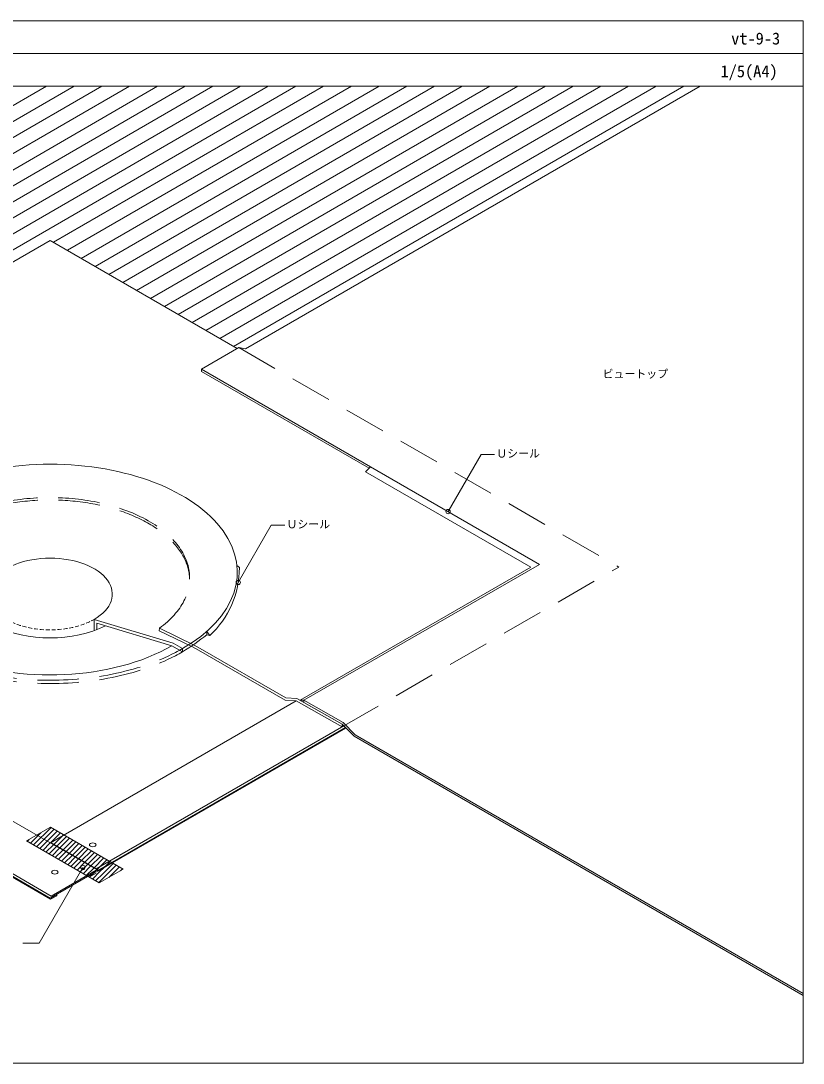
# Model space of a CAD drawing. Units: millimetres, scale not verified. Extents: x -690 to 690, y -477 to 478.
# Drawn here: x -27 to 690, y -477 to 478 of the extents above; entities that cross this region are included whole.
import ezdxf
from ezdxf.enums import TextEntityAlignment as Align

# ---------------------------------------------------------------- set-up
doc = ezdxf.new("R2010")
doc.units = ezdxf.units.MM
doc.header["$LTSCALE"] = 3
doc.linetypes.add('DASHED1', pattern=[1.8, 1.2, -0.6])
doc.linetypes.add('USER1', pattern=[19.05, 12.7, -6.35])
for name, color, linetype, lineweight in [('0-0_0', 7, 'Continuous', 18), ('0-1_WAKU', 7, 'Continuous', 18), ('0-3_KUTAI', 3, 'Continuous', 18), ('0-4_BOUSUI', 1, 'Continuous', 18), ('0-5_MOJI', 7, 'Continuous', 18), ('0-6_HATCH', 9, 'Continuous', 18), ('0-7_KANAMONO', 4, 'Continuous', 18)]:
    doc.layers.add(name, color=color, linetype=linetype, lineweight=lineweight)
doc.styles.add('ＭＳ ゴシック', font='')
doc.styles.get('ＭＳ ゴシック').set_extended_font_data('MS Gothic')

msp = doc.modelspace()

# ---------------------------------------------------------------- linework, layer by layer
at = {"layer": '0-0_0'}
msp.add_line((-689.917, 447.702), (690.083, 447.702), dxfattribs=at)
at = {"layer": '0-1_WAKU'}
for points in [[(-689.917, -477.298), (690.083, -477.298), (690.083, 477.702), (-689.917, 477.702)], [(690.083, 417.702), (-689.917, 417.702), (-689.917, 477.702), (690.083, 477.702)]]:
    msp.add_lwpolyline(points, close=True, dxfattribs=at)
at = {"layer": '0-3_KUTAI'}
for centre, major_axis, start_param, end_param in [((0.083, -43.673), (-76.224, 0), 0.8439043, 2.2976884), ((0.083, -30.481), (-157.749, 0), 0.9498412, 2.3561945)]:
    msp.add_ellipse(centre, major_axis=major_axis, ratio=0.57735, start_param=start_param, end_param=end_param, dxfattribs=at)
at = {"layer": '0-4_BOUSUI'}
for p, q in [((171.556, 177.516), (0.083, 276.516)), ((138.648, 158.516), (448.351, -20.292)), ((138.648, 156.516), (138.648, 158.516)), ((138.648, 156.516), (292.262, 67.826)), ((289.169, 64.612), (293.499, 69.112)), ((289.169, 64.612), (440.532, -22.777)), ((173.433, -23.186), (171.23, -21.455)), ((229.103, -144.846), (440.532, -22.777)), ((448.351, -20.292), (232.618, -144.846)), ((143.479, -81.757), (146.377, -85.533)), ((112.667, -92.481), (121.327, -97.481)), ((136.05, -98.982), (129.987, -95.481)), ((137.408, -97.275), (132.051, -94.182)), ((267.512, -169.181), (267.512, -166.699))]:
    msp.add_line(p, q, dxfattribs=at)
at = {"layer": '0-4_BOUSUI', "linetype": 'USER1'}
for p, q in [((172.883, 178.282), (521.109, -22.767)), ((267.512, -169.181), (521.109, -22.767)), ((99.833, -81.239), (100.133, -78.769)), ((99.833, -81.239), (129.987, -95.481)), ((132.051, -94.182), (100.133, -78.769))]:
    msp.add_line(p, q, dxfattribs=at)
at = {"layer": '0-4_BOUSUI'}
for points in [[(138.648, 158.516), (172.883, 178.282), (179.157, 177.204), (595.711, 417.702)], [(-125.928, 44.279), (-207.453, 91.347), (-216.322, 102.17), (-259.42, 126.692), (0.083, 276.516)], [(143.479, -81.757), (143.479, -84.757), (146.377, -85.533)], [(136.05, -98.982), (215.364, -144.773), (225.554, -145.308), (267.512, -169.181)], [(137.408, -97.275), (215.994, -142.646), (226.177, -143.181), (267.512, -166.699)], [(232.618, -146.846), (232.618, -144.846), (229.103, -144.846)], [(232.618, -144.846), (268.576, -165.304), (279.7, -176.429), (690.083, -413.364)], [(232.618, -146.846), (267.512, -166.699), (278.632, -177.82), (690.083, -415.371)]]:
    msp.add_lwpolyline(points, dxfattribs=at)
msp.add_lwpolyline([(-21.5, -273.748), (45.092, -312.195), (66.993, -299.551), (0.401, -261.104)], close=True, dxfattribs=at)
msp.add_arc((89.02, -23.599), 84.414, 312.80281, 0.28067, dxfattribs=at)
at = {"layer": '0-4_BOUSUI', "linetype": 'USER1'}
for centre, start_param, end_param in [((0.083, -32.848), 5.6115148, 8.6393798), ((0.083, -35.101), 0.0152642, 2.3561945)]:
    msp.add_ellipse(centre, major_axis=(127.812, 0), ratio=0.57735, start_param=start_param, end_param=end_param, dxfattribs=at)
at = {"layer": '0-5_MOJI'}
for p, q in [((30.111, -297.952), (-9.889, -367.234)), ((-9.889, -367.234), (-24.889, -367.234))]:
    msp.add_line(p, q, dxfattribs=at)
for points in [[(407.373, 80.387), (394.873, 80.387), (364.647, 28.035)], [(215.122, 15.563), (202.622, 15.563), (172.397, -36.789)]]:
    msp.add_lwpolyline(points, dxfattribs=at)
for centre in [(364.647, 28.035), (172.397, -36.789), (30.111, -297.952)]:
    msp.add_circle(centre, 2, dxfattribs=at)
at = {"layer": '0-6_HATCH'}
for p, q in [((199.869, 417.702), (-689.917, -96.016)), ((174.469, 417.702), (-689.917, -81.352)), ((149.069, 417.702), (-689.917, -66.687)), ((123.669, 417.702), (-689.917, -52.022)), ((98.269, 417.702), (-689.917, -37.357)), ((72.869, 417.702), (-689.917, -22.693)), ((47.469, 417.702), (-689.917, -8.028)), ((22.069, 417.702), (-689.917, 6.637)), ((-3.331, 417.702), (-689.917, 21.301)), ((225.269, 417.702), (-475.028, 13.385)), ((250.669, 417.702), (3.106, 274.771)), ((276.069, 417.702), (15.806, 267.439)), ((301.469, 417.702), (28.506, 260.106)), ((326.869, 417.702), (41.206, 252.774)), ((352.269, 417.702), (53.906, 245.442)), ((377.669, 417.702), (66.606, 238.109)), ((403.069, 417.702), (79.306, 230.777)), ((428.469, 417.702), (92.006, 223.444)), ((453.869, 417.702), (104.706, 216.112)), ((479.269, 417.702), (117.406, 208.78)), ((504.669, 417.702), (130.106, 201.447)), ((530.069, 417.702), (142.806, 194.115)), ((555.469, 417.702), (155.506, 186.783)), ((580.869, 417.702), (168.206, 179.45)), ((-18.038, -275.747), (-8.58, -266.289)), ((-15.191, -277.391), (0.841, -261.358)), ((-12.345, -279.034), (3.688, -263.002)), ((0.325, -275.345), (9.381, -266.289)), ((-20.885, -274.104), (-19.203, -272.422)), ((-6.652, -282.321), (0.148, -275.522)), ((0.148, -275.522), (0.325, -275.345)), ((2.995, -277.165), (10.949, -269.211)), ((10.949, -269.211), (12.228, -267.932)), ((-3.805, -283.965), (2.995, -277.165)), ((45.883, -297.139), (52.081, -290.941)), ((50.828, -296.684), (54.927, -292.585)), ((36.048, -306.974), (42.848, -300.174)), ((38.895, -308.617), (45.694, -301.818)), ((42.848, -300.174), (45.883, -297.139)), ((45.694, -301.818), (48.942, -298.57)), ((48.942, -298.57), (50.118, -297.394)), ((50.118, -297.394), (50.828, -296.684)), ((64.458, -301.015), (66.314, -299.159))]:
    msp.add_line(p, q, dxfattribs=at)
for points in [[(-9.498, -280.678), (-8.636, -279.815), (6.535, -264.645)], [(-0.958, -285.608), (5.841, -278.809), (15.074, -269.576)], [(1.888, -287.252), (8.688, -280.452), (17.921, -271.219)], [(4.735, -288.895), (11.535, -282.096), (20.768, -272.863)], [(7.582, -290.539), (14.381, -283.739), (23.614, -274.506)], [(10.428, -292.182), (17.228, -285.383), (26.461, -276.15)], [(13.275, -293.826), (20.075, -287.026), (29.308, -277.793)], [(16.122, -295.469), (22.921, -288.67), (32.154, -279.437)], [(18.968, -297.113), (25.768, -290.313), (35.001, -281.08)], [(21.815, -298.756), (28.614, -291.957), (37.847, -282.724)], [(24.661, -300.4), (31.461, -293.6), (40.694, -284.367)], [(27.508, -302.043), (34.308, -295.244), (43.541, -286.011)], [(30.355, -303.687), (37.154, -296.887), (46.387, -287.654)], [(33.201, -305.33), (40.001, -298.531), (49.234, -289.298)], [(41.741, -310.261), (48.541, -303.461), (57.774, -294.228)], [(44.588, -311.904), (51.387, -305.105), (60.62, -295.872)], [(53.834, -307.148), (54.234, -306.748), (63.467, -297.515)]]:
    msp.add_lwpolyline(points, dxfattribs=at)
at = {"layer": '0-7_KANAMONO'}
for p, q in [((-519.532, -25.981), (0.083, -325.981)), ((-519.227, -26.954), (0.388, -326.954)), ((-518.493, -24.181), (1.123, -324.181)), ((-421.933, -31.833), (43.08, -300.308)), ((112.667, -92.481), (121.327, -97.481)), ((121.327, -97.481), (121.327, -100.481)), ((0.388, -275.308), (225.554, -145.308)), ((42.345, -299.181), (269.086, -168.273)), ((43.291, -301.832), (271.112, -170.3)), ((43.385, -300.981), (270.607, -169.794)), ((43.385, -301.281), (270.797, -169.985)), ((42.345, -299.181), (1.123, -275.381)), ((1.123, -324.181), (42.345, -300.381)), ((42.345, -301.581), (1.123, -325.381)), ((37.323, -305.981), (36.024, -305.231)), ((37.323, -304.781), (37.063, -304.631)), ((37.323, -304.781), (42.345, -301.881)), ((42.345, -303.081), (37.323, -305.981)), ((37.323, -305.981), (37.323, -304.781)), ((42.345, -301.881), (42.086, -301.731)), ((42.345, -301.881), (42.345, -301.581)), ((43.385, -300.981), (43.385, -301.281)), ((1.123, -325.681), (6.146, -322.781)), ((6.146, -323.981), (1.123, -326.881)), ((6.146, -322.781), (5.886, -322.631)), ((6.146, -322.781), (6.146, -323.981)), ((0.083, -325.981), (0.083, -326.281)), ((1.123, -325.381), (1.123, -325.681))]:
    msp.add_line(p, q, dxfattribs=at)
for points in [[(121.327, -97.481), (112.667, -92.481), (40.31, -70.706), (40.31, -81.053)], [(121.327, -100.481), (111.629, -94.882), (42.908, -74.201), (42.908, -80.079)]]:
    msp.add_lwpolyline(points, dxfattribs=at)
msp.add_arc((3.773, 88.596), 222.641, 301.87033, 308.86572, dxfattribs=at)
for centre, major_axis, start_param, end_param in [((0.083, -27.481), (171.464, 0), 1.5707963, 3.9269916), ((0.083, -27.481), (171.464, 0), 5.4977863, 7.8539816), ((0.083, -47.481), (56.889, 0), 5.4977871, 10.2101761), ((1.123, -276.581), (-0.735, 1.273), 5.4977871, 6.6415049), ((42.345, -301.881), (0.735, 1.273), 0.7853982, 2.3561945), ((42.345, -300.381), (-0.735, 1.273), 3.9269908, 5.4977871), ((42.345, -301.581), (0.735, 1.273), 5.4977871, 7.0685835), ((1.123, -325.681), (0.735, 1.273), 2.3561945, 3.9269908), ((1.123, -325.381), (0.735, 1.273), 3.9269908, 5.4977871)]:
    msp.add_ellipse(centre, major_axis=major_axis, ratio=0.57735, start_param=start_param, end_param=end_param, dxfattribs=at)
at = {"layer": '0-7_KANAMONO', "linetype": 'DASHED1'}
msp.add_ellipse((0.083, -47.481), major_axis=(56.889, 0), ratio=0.57735, start_param=3.9269908, end_param=5.4977871, dxfattribs=at)
at = {"layer": '0-7_KANAMONO', "linetype": 'USER1'}
for centre, end_param in [((0.083, -27.481), 5.4977863), ((0.083, -30.481), 5.4977871)]:
    msp.add_ellipse(centre, major_axis=(171.464, 0), ratio=0.57735, start_param=3.9269916, end_param=end_param, dxfattribs=at)
at = {"layer": '0-7_KANAMONO'}
for centre, major_axis in [((39.055, -277.281), (-3.062, 0)), ((4.414, -302.281), (3.062, 0))]:
    msp.add_ellipse(centre, major_axis=major_axis, ratio=0.57735, dxfattribs=at)

# ---------------------------------------------------------------- texts
at = {"layer": '0-1_WAKU', "style": 'ＭＳ ゴシック'}
for s, p in [('vt-9-3', (624.106, 452.702)), ('1/5(A4)', (614.36, 422.702))]:
    msp.add_text(s, height=11, dxfattribs=at).set_placement(p, align=Align.BOTTOM_LEFT)
at = {"layer": '0-5_MOJI', "style": 'ＭＳ ゴシック'}
for s, p in [('ビュートップ', (506.299, 148.355)), ('Ｕシール', (408.873, 75.387)), ('Ｕシール', (216.622, 10.563))]:
    msp.add_text(s, height=7.331, dxfattribs=at).set_placement(p, align=Align.BOTTOM_LEFT)

doc.saveas('drawing.dxf')
